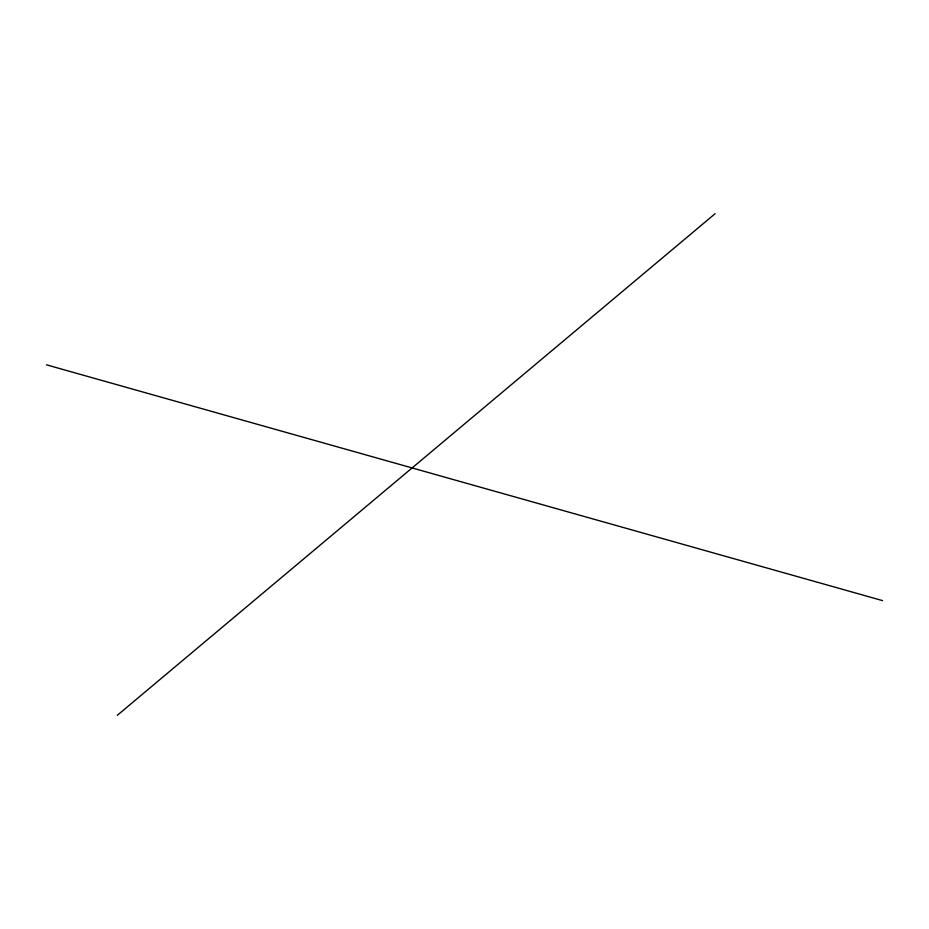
<?xml version="1.0" encoding="UTF-8"?>
<svg xmlns="http://www.w3.org/2000/svg" width="929" height="929" viewBox="0 0 929 929"><rect width="100%" height="100%" fill="white"/><g stroke="black" fill="none" stroke-linecap="round" stroke-linejoin="round"><path stroke-width="1.39" d="M117.309 715.307L715.109 213.693M46.45 364.818L882.55 600.61"/></g></svg>
